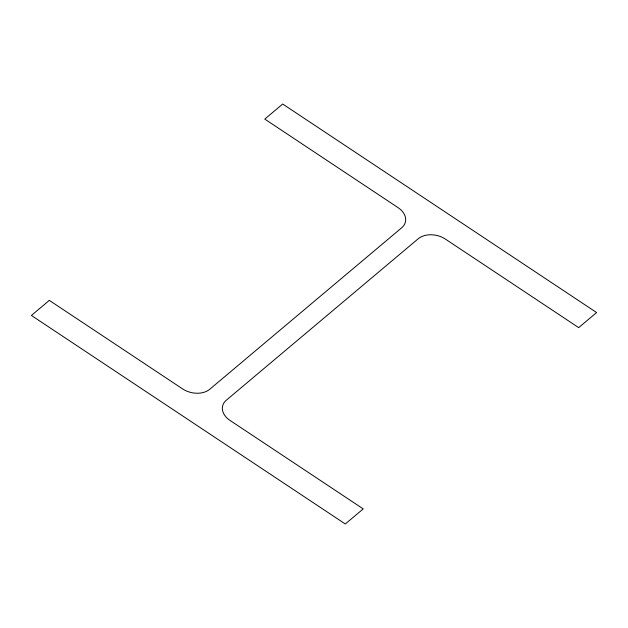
<?xml version="1.0" encoding="UTF-8"?>
<svg xmlns="http://www.w3.org/2000/svg" width="628" height="628" viewBox="0 0 628 628"><rect width="100%" height="100%" fill="white"/><g stroke="black" fill="none" stroke-linecap="round" stroke-linejoin="round"><path stroke-width="0.94" d="M49.322 300.372L31.4 315.452L345.29 523.98L363.219 508.9L229.966 420.383A19.656 13.926 12.8 0 1 226.308 400.217L418.217 238.758A19.656 13.926 12.8 0 1 445.425 239.103L578.678 327.628L596.6 312.548L282.71 104.02L264.781 119.1L398.034 207.617A19.656 13.926 12.8 0 1 401.692 227.783L209.783 389.242A19.656 13.926 12.8 0 1 182.575 388.897L49.322 300.372"/></g></svg>
